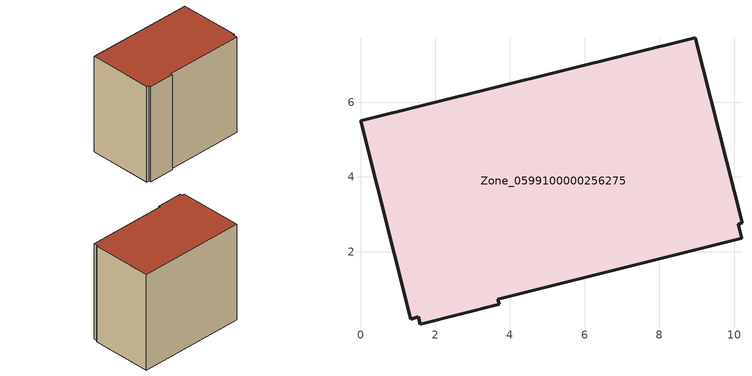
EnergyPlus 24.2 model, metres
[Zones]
Zone_0599100000256275
 floor ground (C_G): 3.71,0.59 1.6,0.05 1.54,0.25 1.34,0.19 0,5.5 8.96,7.73 10.21,2.77 10.12,2.74 10.2,2.36 3.68,0.72 z0
 wall outside (C_F): 8.96,7.73 0,5.5 1.34,0.19 1.54,0.25 1.6,0.05 3.71,0.59 3.68,0.72 10.2,2.36 10.12,2.74 10.21,2.77 8.96,7.73 z0:8.4
 roof outside (C_R): 1.6,0.05 3.71,0.59 3.68,0.72 10.2,2.36 10.12,2.74 10.21,2.77 8.96,7.73 0,5.5 1.34,0.19 1.54,0.25 z8.4
[BUILDING]
Pand.0599100000256275: North Axis=0; Terrain=City; Loads Convergence Tolerance Value=0.04; Temperature Convergence Tolerance Value=0.4; Solar Distribution=FullExterior; Maximum Number of Warmup Days=25; Minimum Number of Warmup Days=1
[Site:Location]
Rotterdam.The.Hague.AP_ZH_NLD Design_Conditions: Latitude=51.96; Longitude=4.45; Time Zone=1; Elevation=-4.5
[SITE:GROUNDTEMPERATURE:BUILDINGSURFACE]
18, 18, 18, 18, 18, 18, 18, 18, 18, 18, 18, 18
[MATERIAL] Thermal Absorptance=0.9; Solar Absorptance=0.7; Visible Absorptance=0.7
Name | Roughness | Thickness | Conductivity | Density | Specific Heat
G.TI.1975-1991 | MediumSmooth | 0.15 | 0.288461 | 540 | 1210
F.TI.1975-1991 | Rough | 0.3 | 0.230769 | 1920 | 840
R.TI.1975-1991 | MediumRough | 0.2 | 0.153846 | 1500 | 1000
[CONSTRUCTION]
C_G: G.TI.1975-1991
C_F: F.TI.1975-1991
C_R: R.TI.1975-1991
[ZONE]
Zone_0599100000256275: Type=1; Multiplier=1; Ceiling Height=Autocalculate; Volume=Autocalculate; Floor Area=autocalculate; Part of Total Floor Area=Yes
[ZONEINFILTRATION:DESIGNFLOWRATE]
Infil_Zone_0599100000256275: Zone or ZoneList or Space or SpaceList=Zone_0599100000256275; Schedule=AlwaysOn; Design Flow Rate Calculation Method=Flow/Area; Flow Rate per Floor Area=0.003; Constant Term Coefficient=1; Temperature Term Coefficient=0; Velocity Term Coefficient=0; Velocity Squared Term Coefficient=0
[HVACTEMPLATE:ZONE:IDEALLOADSAIRSYSTEM]
Zone_0599100000256275: Maximum Heating Supply Air Temperature=50; Minimum Cooling Supply Air Temperature=13; Maximum Heating Supply Air Humidity Ratio=0.0156; Minimum Cooling Supply Air Humidity Ratio=0.0077; Heating Limit=NoLimit; Cooling Limit=NoLimit; Dehumidification Control Type=ConstantSensibleHeatRatio; Cooling Sensible Heat Ratio=0.7; Dehumidification Setpoint=60; Humidification Control Type=None; Humidification Setpoint=30; Outdoor Air Method=None; Outdoor Air Flow Rate per Person=0.00944; Outdoor Air Flow Rate per Zone Floor Area=0; Outdoor Air Flow Rate per Zone=0; Demand Controlled Ventilation Type=None; Outdoor Air Economizer Type=NoEconomizer; Heat Recovery Type=None; Sensible Heat Recovery Effectiveness=0.7; Latent Heat Recovery Effectiveness=0.65
[ZONECONTROL:THERMOSTAT]
ThermostatControl_Zone_0599100000256275: Zone or ZoneList=Zone_0599100000256275; Control Type Schedule=DualSetpointControlType; Control 1=Thermostat_Zone_0599100000256275; Temperature Difference Between Cutout And Setpoint=0
[THERMOSTATSETPOINT:DUALSETPOINT]
Thermostat_Zone_0599100000256275: Heating Setpoint Temperature Schedule=HeatingSetpoint_Zone_0599100000256275; Cooling Setpoint Temperature Schedule=CoolingSetpoint_Zone_0599100000256275
[SCHEDULE:COMPACT]
HeatingSetpoint_Zone_0599100000256275: Through: 12/31, For: AllDays, Until: 24:00, 21
CoolingSetpoint_Zone_0599100000256275: Through: 12/31, For: AllDays, Until: 24:00, 24
DualSetpointControlType: Through: 12/31, For: AllDays, Until: 24:00, 4
AlwaysOn: Through: 12/31, For: AllDays, Until: 24:00, 1
